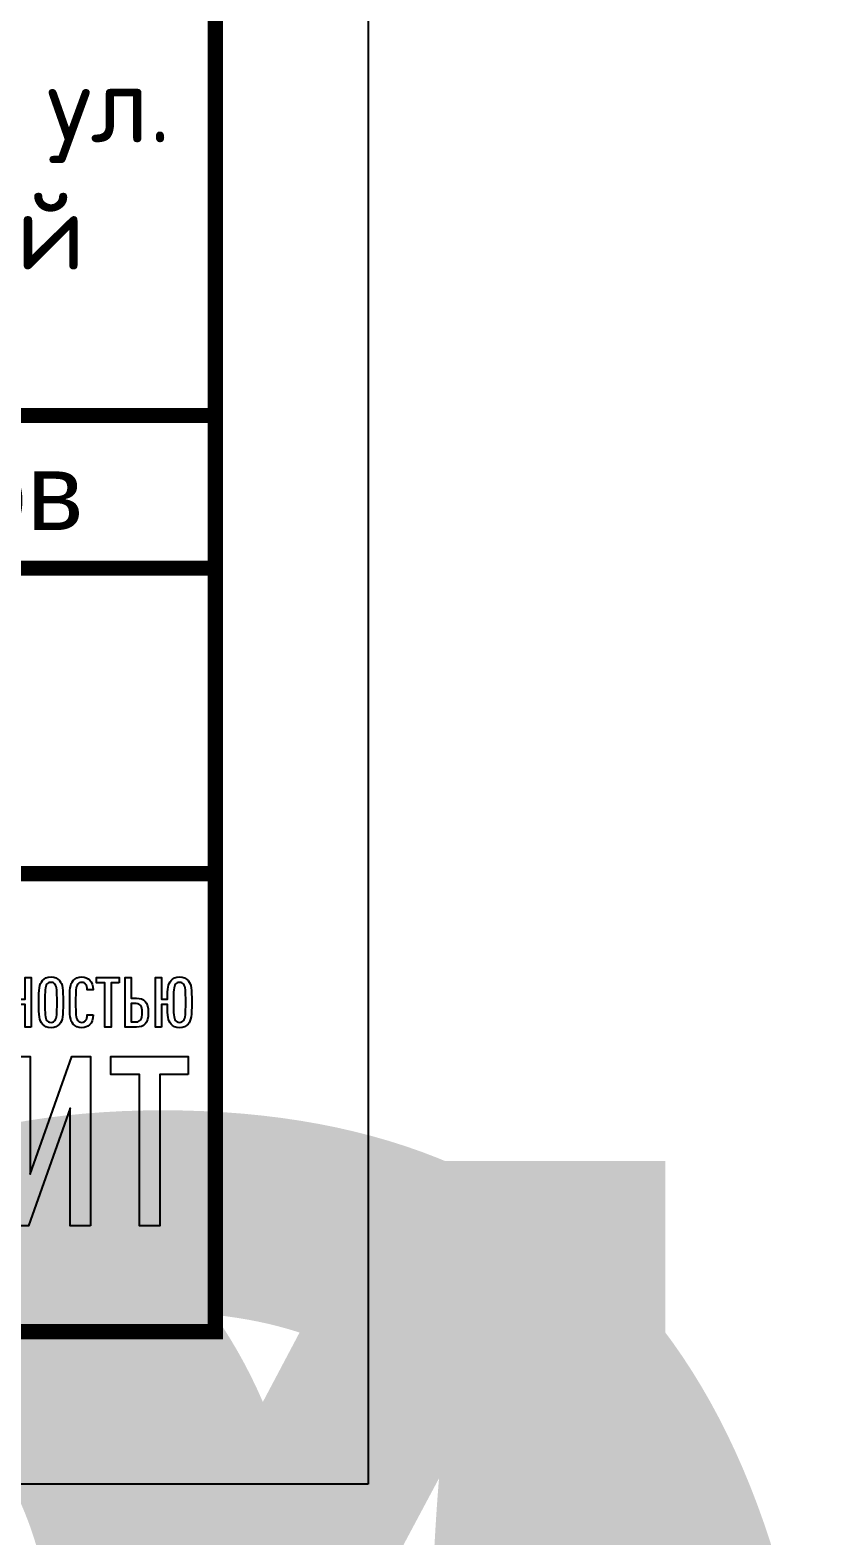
# Model space of a CAD drawing. Header units: millimetres. Extents: x 1642 to 8783, y 1095 to 5441.
# Drawn here: x 5704.97 to 5730.87, y 1172.66 to 1221.97 of the extents above; entities that cross this region are included whole.
import ezdxf
from ezdxf.enums import TextEntityAlignment as Align

# ---------------------------------------------------------------- set-up
doc = ezdxf.new("R2018")
doc.units = ezdxf.units.MM
doc.layers.add('layer 1', color=7, linetype='Continuous')
doc.layers.add('Размеры на чертеже', color=250, linetype='Continuous', lineweight=25)
doc.styles.add('-ISOCPEUR-', font='isocpeur.ttf')
doc.styles.get("Standard").update_dxf_attribs({"font": 'arial.ttf'})

# ---------------------------------------------------------------- blocks, each defined once
blk = doc.blocks.new('*U307')
blk.add_attdef('РАЗРАБОТАЛ', text='', height=2.5).set_placement((721.501, -264.224), align=Align.MIDDLE_LEFT)
at = {"flags": 8}
for tag, height, p in [('ДАТА', 2.5, (761.074, -264.402)), ('ЛИСТ', 3, (857.388, -271.915)), ('ЛИСТОВ', 3, (874.888, -271.915))]:
    blk.add_attdef(tag, text='', height=height, dxfattribs=at).set_placement(p, align=Align.MIDDLE_CENTER)
blk.add_attdef('ПРОВЕРИЛ', (721.749, -270.729), '', height=2.5)
at = {"lineweight": 30, "flags": 104}
for tag, p in [('ТЕПЛОВЫЕ_СЕТИ', (801, -269.5)), ('ИМЯ_ЧЕРТЕЖА', (801, -284.5))]:
    blk.add_attdef(tag, text='', height=3, dxfattribs=at).set_placement(p, align=Align.MIDDLE_CENTER)
at = {"style": '-ISOCPEUR-', "flags": 8}
blk.add_attdef('ФОРМАТ', text='', height=3, dxfattribs=at).set_placement((851.972, -294.745), align=Align.MIDDLE_CENTER)
blk = doc.blocks.new('*U306')
blk.add_attdef('РАЗРАБОТАЛ', text='', height=2.5).set_placement((424.501, -264.224), align=Align.MIDDLE_LEFT)
at = {"flags": 8}
for tag, height, p in [('ДАТА', 2.5, (464.074, -264.402)), ('ЛИСТ', 3, (560.388, -271.915)), ('ЛИСТОВ', 3, (577.888, -271.915))]:
    blk.add_attdef(tag, text='', height=height, dxfattribs=at).set_placement(p, align=Align.MIDDLE_CENTER)
blk.add_attdef('ПРОВЕРИЛ', (424.749, -270.729), '', height=2.5)
at = {"lineweight": 30, "flags": 104}
for tag, p in [('ТЕПЛОВЫЕ_СЕТИ', (504, -269.5)), ('ИМЯ_ЧЕРТЕЖА', (504, -284.5))]:
    blk.add_attdef(tag, text='', height=3, dxfattribs=at).set_placement(p, align=Align.MIDDLE_CENTER)
at = {"style": '-ISOCPEUR-', "flags": 8}
blk.add_attdef('ФОРМАТ', text='', height=3, dxfattribs=at).set_placement((554.972, -294.745), align=Align.MIDDLE_CENTER)
blk = doc.blocks.new('Лого')
at = {"layer": 'layer 1', "color": 159}
for points, knots in [([(9.257, 2.121), (9.257, 2.221), (9.254, 2.253), (9.23, 2.279), (9.23, 2.279), (9.216, 2.295), (9.197, 2.306), (9.169, 2.306), (9.169, 2.306), (9.14, 2.306), (9.121, 2.295), (9.107, 2.279), (9.107, 2.279), (9.083, 2.253), (9.08, 2.221), (9.08, 2.121), (9.08, 2.121), (9.08, 2.021), (9.083, 1.988), (9.107, 1.962), (9.107, 1.962), (9.121, 1.946), (9.14, 1.936), (9.169, 1.936), (9.169, 1.936), (9.197, 1.936), (9.216, 1.946), (9.23, 1.962), (9.23, 1.962), (9.254, 1.988), (9.257, 2.021), (9.257, 2.121)], [0, 0, 0, 0, 0.111111, 0.111111, 0.111111, 0.111111, 0.222222, 0.222222, 0.222222, 0.222222, 0.333333, 0.333333, 0.333333, 0.333333, 0.444444, 0.444444, 0.444444, 0.444444, 0.555556, 0.555556, 0.555556, 0.555556, 0.666667, 0.666667, 0.666667, 0.666667, 0.777778, 0.777778, 0.777778, 0.777778, 1, 1, 1, 1]), ([(9.476, 2.029), (9.476, 2.029), (9.433, 2.029), (9.433, 2.029), (9.433, 2.029), (9.433, 2.014), (9.43, 1.998), (9.421, 1.988), (9.421, 1.988), (9.416, 1.981), (9.407, 1.975), (9.393, 1.975), (9.393, 1.975), (9.379, 1.975), (9.369, 1.981), (9.363, 1.989), (9.363, 1.989), (9.35, 2.006), (9.348, 2.035), (9.348, 2.121), (9.348, 2.121), (9.348, 2.207), (9.35, 2.235), (9.363, 2.253), (9.363, 2.253), (9.369, 2.261), (9.379, 2.266), (9.393, 2.266), (9.393, 2.266), (9.407, 2.266), (9.416, 2.261), (9.421, 2.254), (9.421, 2.254), (9.43, 2.243), (9.433, 2.228), (9.433, 2.213), (9.433, 2.213), (9.433, 2.213), (9.476, 2.213), (9.476, 2.213), (9.476, 2.213), (9.476, 2.242), (9.467, 2.268), (9.45, 2.284), (9.45, 2.284), (9.436, 2.298), (9.418, 2.306), (9.393, 2.306), (9.393, 2.306), (9.365, 2.306), (9.345, 2.295), (9.331, 2.279), (9.331, 2.279), (9.307, 2.252), (9.305, 2.221), (9.305, 2.121), (9.305, 2.121), (9.305, 2.021), (9.307, 1.99), (9.331, 1.962), (9.331, 1.962), (9.345, 1.946), (9.365, 1.936), (9.393, 1.936), (9.393, 1.936), (9.417, 1.936), (9.435, 1.943), (9.449, 1.956), (9.449, 1.956), (9.467, 1.972), (9.476, 1.999), (9.476, 2.029)], [0, 0, 0, 0, 0.052632, 0.052632, 0.052632, 0.052632, 0.105263, 0.105263, 0.105263, 0.105263, 0.157895, 0.157895, 0.157895, 0.157895, 0.210526, 0.210526, 0.210526, 0.210526, 0.263158, 0.263158, 0.263158, 0.263158, 0.315789, 0.315789, 0.315789, 0.315789, 0.368421, 0.368421, 0.368421, 0.368421, 0.421053, 0.421053, 0.421053, 0.421053, 0.473684, 0.473684, 0.473684, 0.473684, 0.526316, 0.526316, 0.526316, 0.526316, 0.578947, 0.578947, 0.578947, 0.578947, 0.631579, 0.631579, 0.631579, 0.631579, 0.684211, 0.684211, 0.684211, 0.684211, 0.736842, 0.736842, 0.736842, 0.736842, 0.789474, 0.789474, 0.789474, 0.789474, 0.842105, 0.842105, 0.842105, 0.842105, 0.894737, 0.894737, 0.894737, 0.894737, 1, 1, 1, 1]), ([(9.974, 1.94), (9.974, 1.94), (9.974, 2.104), (9.974, 2.104), (9.974, 2.104), (9.974, 2.104), (10.017, 2.104), (10.017, 2.104), (10.017, 2.104), (10.017, 2.017), (10.021, 1.988), (10.043, 1.962), (10.043, 1.962), (10.057, 1.946), (10.077, 1.936), (10.105, 1.936), (10.105, 1.936), (10.134, 1.936), (10.153, 1.946), (10.167, 1.962), (10.167, 1.962), (10.19, 1.989), (10.194, 2.021), (10.194, 2.121), (10.194, 2.121), (10.194, 2.221), (10.191, 2.251), (10.167, 2.279), (10.167, 2.279), (10.153, 2.295), (10.134, 2.306), (10.105, 2.306), (10.105, 2.306), (10.077, 2.306), (10.057, 2.295), (10.043, 2.279), (10.043, 2.279), (10.022, 2.254), (10.017, 2.225), (10.017, 2.144), (10.017, 2.144), (10.017, 2.144), (9.974, 2.144), (9.974, 2.144), (9.974, 2.144), (9.974, 2.144), (9.974, 2.302), (9.974, 2.302), (9.974, 2.302), (9.974, 2.302), (9.93, 2.302), (9.93, 2.302), (9.93, 2.302), (9.93, 2.302), (9.93, 1.94), (9.93, 1.94), (9.93, 1.94), (9.93, 1.94), (9.974, 1.94), (9.974, 1.94)], [0, 0, 0, 0, 0.0625, 0.0625, 0.0625, 0.0625, 0.125, 0.125, 0.125, 0.125, 0.1875, 0.1875, 0.1875, 0.1875, 0.25, 0.25, 0.25, 0.25, 0.3125, 0.3125, 0.3125, 0.3125, 0.375, 0.375, 0.375, 0.375, 0.4375, 0.4375, 0.4375, 0.4375, 0.5, 0.5, 0.5, 0.5, 0.5625, 0.5625, 0.5625, 0.5625, 0.625, 0.625, 0.625, 0.625, 0.6875, 0.6875, 0.6875, 0.6875, 0.75, 0.75, 0.75, 0.75, 0.8125, 0.8125, 0.8125, 0.8125, 0.875, 0.875, 0.875, 0.875, 1, 1, 1, 1]), ([(9.024, 1.94), (9.024, 1.94), (9.024, 2.302), (9.024, 2.302), (9.024, 2.302), (9.024, 2.302), (8.98, 2.302), (8.98, 2.302), (8.98, 2.302), (8.98, 2.302), (8.98, 2.144), (8.98, 2.144), (8.98, 2.144), (8.98, 2.144), (8.9, 2.144), (8.9, 2.144), (8.9, 2.144), (8.9, 2.144), (8.9, 2.302), (8.9, 2.302), (8.9, 2.302), (8.9, 2.302), (8.856, 2.302), (8.856, 2.302), (8.856, 2.302), (8.856, 2.302), (8.856, 1.94), (8.856, 1.94), (8.856, 1.94), (8.856, 1.94), (8.9, 1.94), (8.9, 1.94), (8.9, 1.94), (8.9, 1.94), (8.9, 2.104), (8.9, 2.104), (8.9, 2.104), (8.9, 2.104), (8.98, 2.104), (8.98, 2.104), (8.98, 2.104), (8.98, 2.104), (8.98, 1.94), (8.98, 1.94), (8.98, 1.94), (8.98, 1.94), (9.024, 1.94), (9.024, 1.94)], [0, 0, 0, 0, 0.076923, 0.076923, 0.076923, 0.076923, 0.153846, 0.153846, 0.153846, 0.153846, 0.230769, 0.230769, 0.230769, 0.230769, 0.307692, 0.307692, 0.307692, 0.307692, 0.384615, 0.384615, 0.384615, 0.384615, 0.461538, 0.461538, 0.461538, 0.461538, 0.538462, 0.538462, 0.538462, 0.538462, 0.615385, 0.615385, 0.615385, 0.615385, 0.692308, 0.692308, 0.692308, 0.692308, 0.769231, 0.769231, 0.769231, 0.769231, 0.846154, 0.846154, 0.846154, 0.846154, 1, 1, 1, 1]), ([(9.213, 2.121), (9.213, 2.035), (9.211, 2.006), (9.198, 1.989), (9.198, 1.989), (9.192, 1.981), (9.183, 1.975), (9.169, 1.975), (9.169, 1.975), (9.154, 1.975), (9.145, 1.981), (9.139, 1.989), (9.139, 1.989), (9.126, 2.006), (9.124, 2.035), (9.124, 2.121), (9.124, 2.121), (9.124, 2.207), (9.126, 2.235), (9.139, 2.253), (9.139, 2.253), (9.145, 2.261), (9.154, 2.266), (9.169, 2.266), (9.169, 2.266), (9.183, 2.266), (9.192, 2.261), (9.198, 2.253), (9.198, 2.253), (9.211, 2.235), (9.213, 2.207), (9.213, 2.121)], [0, 0, 0, 0, 0.111111, 0.111111, 0.111111, 0.111111, 0.222222, 0.222222, 0.222222, 0.222222, 0.333333, 0.333333, 0.333333, 0.333333, 0.444444, 0.444444, 0.444444, 0.444444, 0.555556, 0.555556, 0.555556, 0.555556, 0.666667, 0.666667, 0.666667, 0.666667, 0.777778, 0.777778, 0.777778, 0.777778, 1, 1, 1, 1]), ([(9.666, 2.262), (9.666, 2.262), (9.666, 2.302), (9.666, 2.302), (9.666, 2.302), (9.666, 2.302), (9.501, 2.302), (9.501, 2.302), (9.501, 2.302), (9.501, 2.302), (9.501, 2.262), (9.501, 2.262), (9.501, 2.262), (9.501, 2.262), (9.562, 2.262), (9.562, 2.262), (9.562, 2.262), (9.562, 2.262), (9.562, 1.94), (9.562, 1.94), (9.562, 1.94), (9.562, 1.94), (9.606, 1.94), (9.606, 1.94), (9.606, 1.94), (9.606, 1.94), (9.606, 2.262), (9.606, 2.262), (9.606, 2.262), (9.606, 2.262), (9.666, 2.262), (9.666, 2.262)], [0, 0, 0, 0, 0.111111, 0.111111, 0.111111, 0.111111, 0.222222, 0.222222, 0.222222, 0.222222, 0.333333, 0.333333, 0.333333, 0.333333, 0.444444, 0.444444, 0.444444, 0.444444, 0.555556, 0.555556, 0.555556, 0.555556, 0.666667, 0.666667, 0.666667, 0.666667, 0.777778, 0.777778, 0.777778, 0.777778, 1, 1, 1, 1]), ([(9.877, 2.046), (9.877, 2.125), (9.846, 2.151), (9.791, 2.151), (9.791, 2.151), (9.791, 2.151), (9.753, 2.151), (9.753, 2.151), (9.753, 2.151), (9.753, 2.151), (9.753, 2.302), (9.753, 2.302), (9.753, 2.302), (9.753, 2.302), (9.709, 2.302), (9.709, 2.302), (9.709, 2.302), (9.709, 2.302), (9.709, 1.94), (9.709, 1.94), (9.709, 1.94), (9.709, 1.94), (9.791, 1.94), (9.791, 1.94), (9.791, 1.94), (9.845, 1.94), (9.877, 1.966), (9.877, 2.046)], [0, 0, 0, 0, 0.125, 0.125, 0.125, 0.125, 0.25, 0.25, 0.25, 0.25, 0.375, 0.375, 0.375, 0.375, 0.5, 0.5, 0.5, 0.5, 0.625, 0.625, 0.625, 0.625, 0.75, 0.75, 0.75, 0.75, 1, 1, 1, 1]), ([(10.15, 2.121), (10.15, 2.035), (10.148, 2.006), (10.135, 1.989), (10.135, 1.989), (10.128, 1.981), (10.119, 1.975), (10.105, 1.975), (10.105, 1.975), (10.091, 1.975), (10.082, 1.981), (10.076, 1.989), (10.076, 1.989), (10.062, 2.006), (10.06, 2.035), (10.06, 2.121), (10.06, 2.121), (10.06, 2.207), (10.062, 2.235), (10.076, 2.253), (10.076, 2.253), (10.082, 2.261), (10.091, 2.266), (10.105, 2.266), (10.105, 2.266), (10.119, 2.266), (10.128, 2.261), (10.135, 2.253), (10.135, 2.253), (10.148, 2.235), (10.15, 2.207), (10.15, 2.121)], [0, 0, 0, 0, 0.111111, 0.111111, 0.111111, 0.111111, 0.222222, 0.222222, 0.222222, 0.222222, 0.333333, 0.333333, 0.333333, 0.333333, 0.444444, 0.444444, 0.444444, 0.444444, 0.555556, 0.555556, 0.555556, 0.555556, 0.666667, 0.666667, 0.666667, 0.666667, 0.777778, 0.777778, 0.777778, 0.777778, 1, 1, 1, 1]), ([(9.833, 2.046), (9.833, 1.997), (9.819, 1.979), (9.79, 1.979), (9.79, 1.979), (9.79, 1.979), (9.753, 1.979), (9.753, 1.979), (9.753, 1.979), (9.753, 1.979), (9.753, 2.112), (9.753, 2.112), (9.753, 2.112), (9.753, 2.112), (9.79, 2.112), (9.79, 2.112), (9.79, 2.112), (9.819, 2.112), (9.833, 2.094), (9.833, 2.046)], [0, 0, 0, 0, 0.166667, 0.166667, 0.166667, 0.166667, 0.333333, 0.333333, 0.333333, 0.333333, 0.5, 0.5, 0.5, 0.5, 0.666667, 0.666667, 0.666667, 0.666667, 1, 1, 1, 1]), ([(9.457, 0.491), (9.457, 0.491), (9.457, 1.727), (9.457, 1.727), (9.457, 1.727), (9.457, 1.727), (9.32, 1.727), (9.32, 1.727), (9.32, 1.727), (9.32, 1.727), (9.017, 0.868), (9.017, 0.868), (9.017, 0.868), (9.017, 0.868), (9.017, 1.727), (9.017, 1.727), (9.017, 1.727), (9.017, 1.727), (8.867, 1.727), (8.867, 1.727), (8.867, 1.727), (8.867, 1.727), (8.867, 0.491), (8.867, 0.491), (8.867, 0.491), (8.867, 0.491), (9.006, 0.491), (9.006, 0.491), (9.006, 0.491), (9.006, 0.491), (9.308, 1.349), (9.308, 1.349), (9.308, 1.349), (9.308, 1.349), (9.308, 0.491), (9.308, 0.491), (9.308, 0.491), (9.308, 0.491), (9.457, 0.491), (9.457, 0.491)], [0, 0, 0, 0, 0.090909, 0.090909, 0.090909, 0.090909, 0.181818, 0.181818, 0.181818, 0.181818, 0.272727, 0.272727, 0.272727, 0.272727, 0.363636, 0.363636, 0.363636, 0.363636, 0.454545, 0.454545, 0.454545, 0.454545, 0.545455, 0.545455, 0.545455, 0.545455, 0.636364, 0.636364, 0.636364, 0.636364, 0.727273, 0.727273, 0.727273, 0.727273, 0.818182, 0.818182, 0.818182, 0.818182, 1, 1, 1, 1]), ([(10.169, 1.594), (10.169, 1.594), (10.169, 1.727), (10.169, 1.727), (10.169, 1.727), (10.169, 1.727), (9.605, 1.727), (9.605, 1.727), (9.605, 1.727), (9.605, 1.727), (9.605, 1.594), (9.605, 1.594), (9.605, 1.594), (9.605, 1.594), (9.813, 1.594), (9.813, 1.594), (9.813, 1.594), (9.813, 1.594), (9.813, 0.491), (9.813, 0.491), (9.813, 0.491), (9.813, 0.491), (9.962, 0.491), (9.962, 0.491), (9.962, 0.491), (9.962, 0.491), (9.962, 1.594), (9.962, 1.594), (9.962, 1.594), (9.962, 1.594), (10.169, 1.594), (10.169, 1.594)], [0, 0, 0, 0, 0.111111, 0.111111, 0.111111, 0.111111, 0.222222, 0.222222, 0.222222, 0.222222, 0.333333, 0.333333, 0.333333, 0.333333, 0.444444, 0.444444, 0.444444, 0.444444, 0.555556, 0.555556, 0.555556, 0.555556, 0.666667, 0.666667, 0.666667, 0.666667, 0.777778, 0.777778, 0.777778, 0.777778, 1, 1, 1, 1])]:
    blk.add_open_spline(points, degree=3, knots=knots, dxfattribs=at)
blk = doc.blocks.new('*U305')
blk.add_lwpolyline([(0, 0), (420, 0), (420, -297), (0, -297)], close=True)
at = {"const_width": 0.5}
blk.add_lwpolyline([(20, -5), (415, -5), (415, -292), (20, -292)], close=True, dxfattribs=at)
for points in [[(230, -262), (415, -262)], [(365, -267), (415, -267)], [(295, -277), (415, -277)]]:
    blk.add_lwpolyline(points, dxfattribs=at)
at = {"xscale": 4.492609629394886, "yscale": 4.492609629394886, "zscale": 4.492609629394886}
blk.add_blockref('Лого', (368.434, -290.745), dxfattribs=at)
blk.add_text('Листов', height=2.5).set_placement((405, -264.5), align=Align.MIDDLE_CENTER)
at = {"insert": (353.343, -255.971), "char_height": 2.5, "width": 124.31117, "attachment_point": 5, "style": '-ISOCPEUR-'}
blk.add_mtext('\\pxi1.28618;{\\C7;«Капитальный ремонт (реконструкция) тепловых сетей от ТК-8013 по ул. Куйбышева,д.7 до ж/д. №6 по ул. Луговая в ГО г. Рыбинск Ярославской области».}', dxfattribs=at)
blk.add_attdef('РАЗРАБОТАЛ', text='', height=2.5).set_placement((250.501, -264.224), align=Align.MIDDLE_LEFT)
at = {"flags": 8}
for tag, height, p in [('ДАТА', 2.5, (290.074, -264.402)), ('ЛИСТ', 3, (386.388, -271.915)), ('ЛИСТОВ', 3, (403.888, -271.915))]:
    blk.add_attdef(tag, text='', height=height, dxfattribs=at).set_placement(p, align=Align.MIDDLE_CENTER)
blk.add_attdef('ПРОВЕРИЛ', (250.749, -270.729), '', height=2.5)
at = {"lineweight": 30, "flags": 104}
for tag, p in [('ТЕПЛОВЫЕ_СЕТИ', (330, -269.5)), ('ИМЯ_ЧЕРТЕЖА', (330, -284.5))]:
    blk.add_attdef(tag, text='', height=3, dxfattribs=at).set_placement(p, align=Align.MIDDLE_CENTER)
at = {"style": '-ISOCPEUR-', "flags": 8}
blk.add_attdef('ФОРМАТ', text='', height=3, dxfattribs=at).set_placement((380.972, -294.745), align=Align.MIDDLE_CENTER)

msp = doc.modelspace()

# ---------------------------------------------------------------- block references
at = {"layer": 'Размеры на чертеже', "lineweight": 90}
ref = msp.add_blockref('*U307', (3599.971, 1470.682), dxfattribs=at)
lines = msp.add_mtext('Продольный профиль участка тепловой сети', dxfattribs={"layer": '0', "insert": (4400.971, 1186.182), "char_height": 70, "attachment_point": 1})
ref.add_attrib('ИМЯ_ЧЕРТЕЖА', '', (4400.971, 1186.182), dxfattribs={"flags": 104}).embed_mtext(lines)
ref = msp.add_blockref('*U306', (4572.54, 1470.682), dxfattribs=at)
lines = msp.add_mtext('Ковер №1, №2 (М 1:25)', dxfattribs={"layer": '0', "insert": (5076.54, 1186.182), "char_height": 70, "attachment_point": 1})
ref.add_attrib('ИМЯ_ЧЕРТЕЖА', '', (5076.54, 1186.182), dxfattribs={"flags": 104}).embed_mtext(lines)
lines = msp.add_mtext('Тепловые сети', dxfattribs={"layer": '0', "insert": (5076.54, 1201.182), "char_height": 70, "attachment_point": 1})
ref.add_attrib('ТЕПЛОВЫЕ_СЕТИ', '', (5076.54, 1201.182), dxfattribs={"flags": 104}).embed_mtext(lines)
ref = msp.add_blockref('*U305', (5296.022, 1471.353), dxfattribs=at)
lines = msp.add_mtext('Маты демпфирующие', dxfattribs={"layer": '0', "insert": (5626.022, 1186.853), "char_height": 70, "attachment_point": 1})
ref.add_attrib('ИМЯ_ЧЕРТЕЖА', '', (5626.022, 1186.853), dxfattribs={"flags": 104}).embed_mtext(lines)
lines = msp.add_mtext('Тепловые сети', dxfattribs={"layer": '0', "insert": (5626.022, 1201.853), "char_height": 70, "attachment_point": 1})
ref.add_attrib('ТЕПЛОВЫЕ_СЕТИ', '', (5626.022, 1201.853), dxfattribs={"flags": 104}).embed_mtext(lines)

doc.saveas('drawing.dxf')
